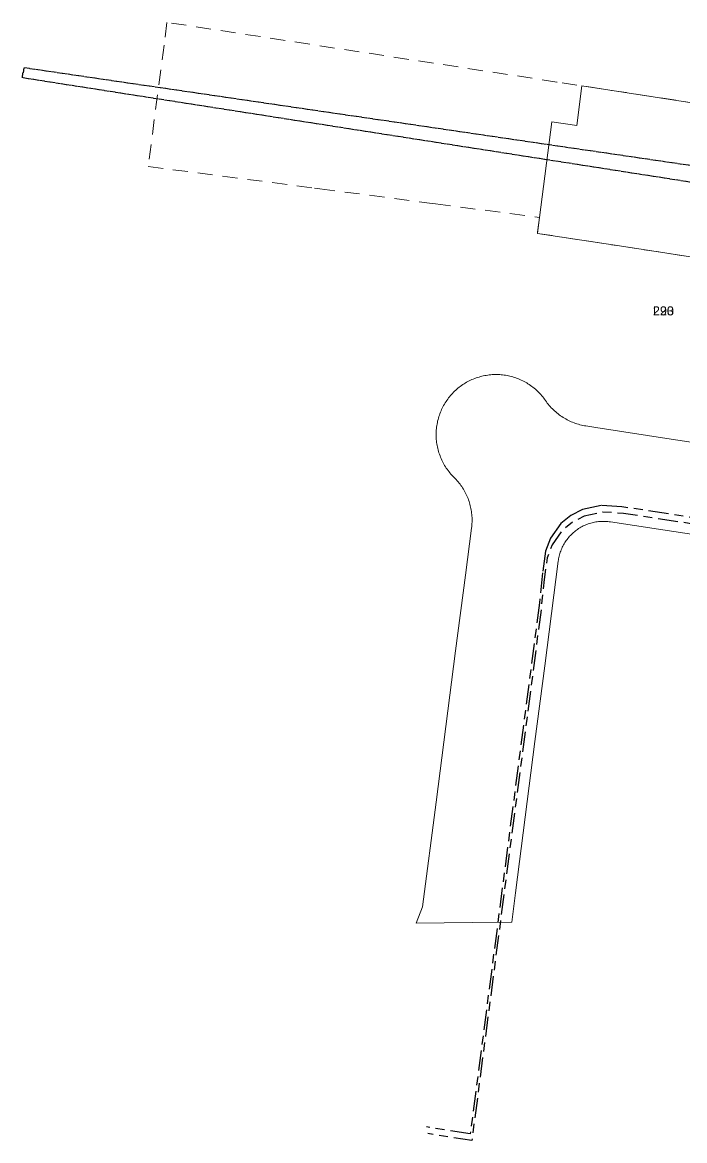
# Model space of a CAD drawing. Header units: metres. Extents: x -1 to 307109, y -2 to 6258593.
# Drawn here: x 305977.6 to 306110, y 6258194.6 to 6258418.1 of the extents above; entities that cross this region are included whole.
import ezdxf

# ---------------------------------------------------------------- set-up
doc = ezdxf.new("R2010")
doc.units = ezdxf.units.M
for name, pattern in [('Cable Exist OH', [1, 1, 0]), ('Cable Exist UG', [8.2, 4, -1.2, 1.8, -1.2]), ('Dash', [5, 3, -2])]:
    doc.linetypes.add(name, pattern=pattern)
for name, color, linetype, lineweight in [('Cadastre Easements_SP_EXT', 9, 'Continuous', 5), ('Cadastre Land Parcels_SP_EXT', 9, 'Continuous', 5), ('Cadastre Roads_SP_EXT', 9, 'Continuous', 5)]:
    doc.layers.add(name, color=color, linetype=linetype, lineweight=lineweight)
for name, color, linetype in [('Mains_HV_EXT', 7, 'Continuous'), ('Mains_TR_EXT', 7, 'Continuous'), ('Notes_SP_MISC', 7, 'Continuous')]:
    doc.layers.add(name, color=color, linetype=linetype)
doc.styles.get("Standard").update_dxf_attribs({"font": 'arial.ttf'})

msp = doc.modelspace()

# ---------------------------------------------------------------- linework, layer by layer
at = {"layer": 'Cadastre Easements_SP_EXT', "linetype": 'Dash'}
msp.add_lwpolyline([(306113.22, 6258401.75), (306084.55, 6258406.13), (306084.52, 6258406.14), (306006.54, 6258418.06), (306005.95, 6258413.52), (306002.78, 6258389.27), (306036.03, 6258384.95), (306037.13, 6258384.8), (306059.54, 6258381.89), (306060.24, 6258381.8), (306081.02, 6258379.1), (306080.6, 6258375.9), (306096.99, 6258373.39), (306112.06, 6258371.09)], dxfattribs=at)
at = {"layer": 'Cadastre Land Parcels_SP_EXT', "linetype": 'Continuous'}
msp.add_lwpolyline([(306175.03, 6258409.08), (306176.06, 6258416.92), (306152.14, 6258411.48), (306114.86, 6258402.16), (306113.22, 6258401.75), (306089.5, 6258405.37), (306088.46, 6258397.44), (306083.52, 6258398.2), (306081.02, 6258379.1), (306080.6, 6258375.9), (306096.99, 6258373.39), (306112.06, 6258371.09), (306123.76, 6258369.3), (306127.12, 6258368.78), (306142.7, 6258366.4), (306157.76, 6258364.09), (306168.92, 6258362.38), (306172.88, 6258392.61), (306175.03, 6258409.08)], close=True, dxfattribs=at)
at = {"layer": 'Cadastre Roads_SP_EXT', "linetype": 'Continuous'}
msp.add_lwpolyline([(306122.42, 6258332.5), (306107.35, 6258334.81), (306092.28, 6258337.12), (306090.3, 6258337.42), (306089.99, 6258337.47), (306089.69, 6258337.53), (306089.39, 6258337.6), (306089.1, 6258337.67), (306088.8, 6258337.75), (306088.51, 6258337.84), (306088.22, 6258337.93), (306087.93, 6258338.04), (306087.64, 6258338.15), (306087.36, 6258338.26), (306087.08, 6258338.39), (306086.8, 6258338.52), (306086.53, 6258338.66), (306086.26, 6258338.81), (306086, 6258338.96), (306085.73, 6258339.12), (306085.48, 6258339.28), (306085.22, 6258339.46), (306084.97, 6258339.64), (306084.73, 6258339.82), (306084.49, 6258340.01), (306084.26, 6258340.21), (306084.03, 6258340.41), (306083.81, 6258340.62), (306083.59, 6258340.84), (306083.37, 6258341.06), (306083.17, 6258341.28), (306082.97, 6258341.52), (306082.77, 6258341.75), (306082.58, 6258341.99), (306082.4, 6258342.24), (306082.22, 6258342.49), (306082.05, 6258342.74), (306081.86, 6258342.98), (306081.68, 6258343.22), (306081.48, 6258343.46), (306081.28, 6258343.69), (306081.07, 6258343.91), (306080.86, 6258344.13), (306080.64, 6258344.35), (306080.42, 6258344.56), (306080.19, 6258344.76), (306079.96, 6258344.96), (306079.72, 6258345.15), (306079.48, 6258345.33), (306079.23, 6258345.51), (306078.98, 6258345.68), (306078.72, 6258345.85), (306078.46, 6258346.01), (306078.2, 6258346.16), (306077.93, 6258346.31), (306077.66, 6258346.45), (306077.39, 6258346.58), (306077.11, 6258346.7), (306076.82, 6258346.82), (306076.55, 6258346.93), (306076.27, 6258347.03), (306075.98, 6258347.12), (306075.7, 6258347.21), (306075.41, 6258347.29), (306075.12, 6258347.36), (306074.83, 6258347.43), (306074.54, 6258347.49), (306074.24, 6258347.54), (306073.95, 6258347.58), (306073.65, 6258347.62), (306073.35, 6258347.65), (306073.06, 6258347.67), (306072.76, 6258347.68), (306072.46, 6258347.69), (306072.16, 6258347.69), (306071.86, 6258347.68), (306071.57, 6258347.67), (306071.27, 6258347.64), (306070.97, 6258347.61), (306070.68, 6258347.57), (306070.38, 6258347.53), (306070.09, 6258347.48), (306069.79, 6258347.42), (306069.5, 6258347.35), (306069.21, 6258347.28), (306068.93, 6258347.19), (306068.64, 6258347.1), (306068.36, 6258347.01), (306068.07, 6258346.9), (306067.79, 6258346.79), (306067.52, 6258346.68), (306067.25, 6258346.55), (306066.98, 6258346.42), (306066.71, 6258346.28), (306066.45, 6258346.14), (306066.19, 6258345.99), (306065.93, 6258345.83), (306065.68, 6258345.67), (306065.43, 6258345.5), (306065.19, 6258345.32), (306064.95, 6258345.14), (306064.72, 6258344.95), (306064.49, 6258344.76), (306064.27, 6258344.56), (306064.05, 6258344.35), (306063.83, 6258344.14), (306063.62, 6258343.93), (306063.42, 6258343.71), (306063.22, 6258343.48), (306063.03, 6258343.25), (306062.85, 6258343.01), (306062.67, 6258342.77), (306062.49, 6258342.53), (306062.33, 6258342.28), (306062.16, 6258342.03), (306062.01, 6258341.77), (306061.86, 6258341.51), (306061.72, 6258341.24), (306061.58, 6258340.98), (306061.45, 6258340.71), (306061.33, 6258340.43), (306061.21, 6258340.15), (306061.1, 6258339.86), (306061, 6258339.57), (306060.91, 6258339.28), (306060.82, 6258338.99), (306060.74, 6258338.69), (306060.66, 6258338.4), (306060.6, 6258338.1), (306060.54, 6258337.79), (306060.49, 6258337.49), (306060.45, 6258337.19), (306060.41, 6258336.88), (306060.39, 6258336.58), (306060.37, 6258336.27), (306060.36, 6258335.97), (306060.36, 6258335.66), (306060.36, 6258335.35), (306060.37, 6258335.05), (306060.39, 6258334.74), (306060.42, 6258334.44), (306060.46, 6258334.13), (306060.5, 6258333.83), (306060.55, 6258333.53), (306060.61, 6258333.23), (306060.68, 6258332.93), (306060.75, 6258332.63), (306060.84, 6258332.33), (306060.92, 6258332.04), (306061.02, 6258331.75), (306061.13, 6258331.46), (306061.24, 6258331.18), (306061.36, 6258330.89), (306061.48, 6258330.61), (306061.62, 6258330.34), (306061.76, 6258330.07), (306061.9, 6258329.8), (306062.06, 6258329.53), (306062.22, 6258329.27), (306062.39, 6258329.01), (306062.56, 6258328.76), (306062.74, 6258328.51), (306062.93, 6258328.27), (306063.12, 6258328.03), (306063.32, 6258327.8), (306063.52, 6258327.57), (306063.73, 6258327.35), (306063.95, 6258327.13), (306064.16, 6258326.92), (306064.37, 6258326.7), (306064.57, 6258326.48), (306064.76, 6258326.25), (306064.95, 6258326.02), (306065.13, 6258325.78), (306065.31, 6258325.54), (306065.48, 6258325.29), (306065.65, 6258325.04), (306065.8, 6258324.79), (306065.96, 6258324.53), (306066.1, 6258324.27), (306066.24, 6258324), (306066.37, 6258323.73), (306066.5, 6258323.46), (306066.62, 6258323.19), (306066.73, 6258322.91), (306066.83, 6258322.63), (306066.93, 6258322.35), (306067.02, 6258322.06), (306067.11, 6258321.77), (306067.18, 6258321.48), (306067.25, 6258321.19), (306067.31, 6258320.9), (306067.37, 6258320.6), (306067.42, 6258320.31), (306067.46, 6258320.01), (306067.49, 6258319.71), (306067.51, 6258319.41), (306067.53, 6258319.11), (306067.54, 6258318.82), (306067.54, 6258318.52), (306067.54, 6258318.22), (306067.52, 6258317.92), (306067.51, 6258317.62), (306067.48, 6258317.32), (306067.44, 6258317.02), (306066.22, 6258307.61), (306064.26, 6258292.49), (306062.29, 6258277.38), (306060.33, 6258262.27), (306057.61, 6258241.33), (306056.38, 6258238.05), (306067.55, 6258238.19), (306075.49, 6258238.3), (306076.23, 6258244.11), (306078.18, 6258259.22), (306080.12, 6258274.34), (306082.07, 6258289.46), (306084.76, 6258310.37), (306084.79, 6258310.64), (306084.84, 6258310.9), (306084.89, 6258311.16), (306084.95, 6258311.42), (306085.01, 6258311.68), (306085.09, 6258311.93), (306085.17, 6258312.18), (306085.26, 6258312.43), (306085.35, 6258312.68), (306085.46, 6258312.93), (306085.57, 6258313.17), (306085.68, 6258313.41), (306085.81, 6258313.64), (306085.94, 6258313.87), (306086.08, 6258314.1), (306086.22, 6258314.32), (306086.37, 6258314.54), (306086.53, 6258314.75), (306086.69, 6258314.96), (306086.86, 6258315.17), (306087.04, 6258315.37), (306087.22, 6258315.56), (306087.4, 6258315.75), (306087.6, 6258315.93), (306087.79, 6258316.11), (306088, 6258316.28), (306088.2, 6258316.45), (306088.42, 6258316.61), (306088.63, 6258316.76), (306088.85, 6258316.91), (306089.08, 6258317.05), (306089.31, 6258317.19), (306089.54, 6258317.31), (306089.78, 6258317.43), (306090.02, 6258317.55), (306090.26, 6258317.65), (306090.51, 6258317.75), (306090.76, 6258317.84), (306091.01, 6258317.93), (306091.26, 6258318.01), (306091.52, 6258318.08), (306091.78, 6258318.14), (306092.04, 6258318.19), (306092.3, 6258318.24), (306092.56, 6258318.28), (306092.82, 6258318.31), (306093.09, 6258318.34), (306093.35, 6258318.35), (306093.62, 6258318.36), (306093.88, 6258318.36), (306094.15, 6258318.36), (306094.41, 6258318.34), (306094.68, 6258318.32), (306094.94, 6258318.29), (306095.21, 6258318.25), (306104.82, 6258316.79), (306124.54, 6258313.78)], dxfattribs=at)
at = {"layer": 'Mains_HV_EXT', "linetype": 'Cable Exist UG'}
msp.add_lwpolyline([(306248.06, 6258336.49), (306257.73, 6258335.33), (306256.57, 6258325.71), (306215.43, 6258330.67), (306212.18, 6258303.74), (306097.47, 6258321.27), (306093.35, 6258321.52), (306089.63, 6258320.73), (306087.31, 6258319.55), (306085.32, 6258317.93), (306083.22, 6258315.01), (306082.21, 6258312.38), (306081.64, 6258308.07), (306081.01, 6258302.05), (306067.17, 6258195.94), (306058.4, 6258197.34)], dxfattribs=at)
at = {"layer": 'Mains_TR_EXT', "linetype": 'Cable Exist OH'}
for points in [[(306402.09, 6258343.64), (306402.25, 6258344.62), (306168.41, 6258381.06), (305977.93, 6258408.98), (305977.78, 6258407.98)], [(306402.09, 6258343.66), (306401.94, 6258342.66), (306167.87, 6258377.27), (305977.62, 6258406.98), (305977.75, 6258408)]]:
    msp.add_lwpolyline(points, dxfattribs=at)
at = {"layer": 'Notes_SP_MISC', "linetype": 'Cable Exist UG', "flags": 128}
msp.add_lwpolyline([(306220.56, 6258352.55), (306218.09, 6258348.8), (306217.6, 6258344.72), (306212.1, 6258302.47), (306097.79, 6258319.95), (306093.67, 6258320.2), (306089.95, 6258319.41), (306087.63, 6258318.22), (306085.64, 6258316.6), (306083.54, 6258313.69), (306082.53, 6258311.06), (306081.96, 6258306.75), (306081.33, 6258300.72), (306067.49, 6258194.61), (306058.72, 6258196.01)], dxfattribs=at)

# ---------------------------------------------------------------- texts
at = {"layer": 'Mains_TR_EXT'}
for s in ['220', 'L93']:
    msp.add_text(s, height=1.8, dxfattribs=at).set_placement((306103.7, 6258359.51))

doc.saveas('drawing.dxf')
